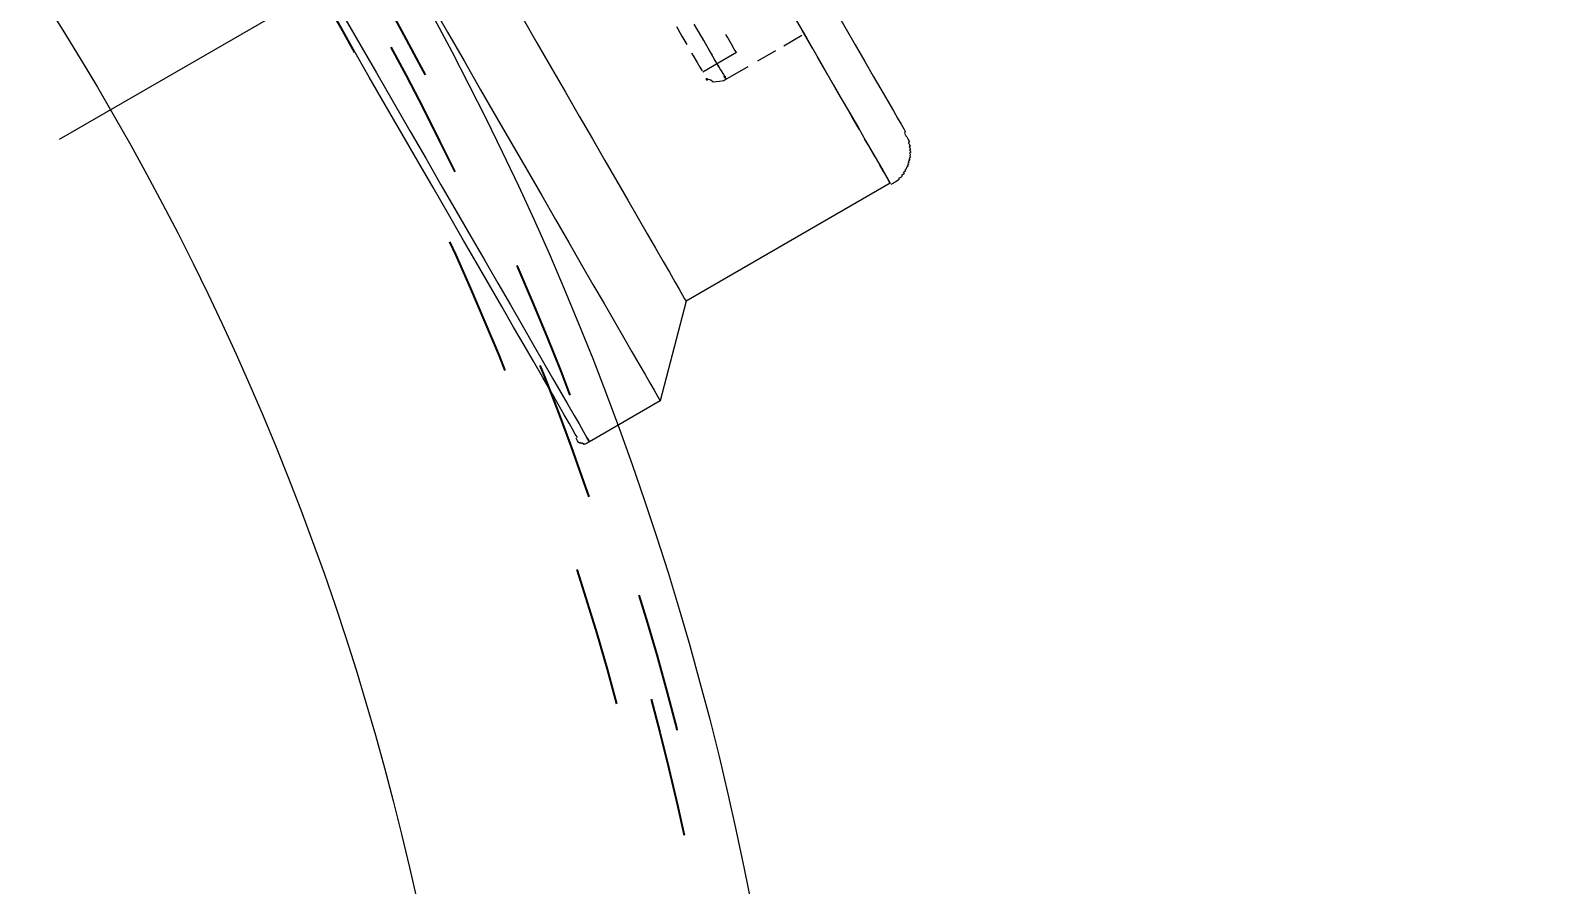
# Model space of a CAD drawing. Header units: millimetres. Extents: x 89051 to 218395, y -330386 to -125649.
# Drawn here: x 90671.8 to 90804.3, y -134247.8 to -134173.3 of the extents above; entities that cross this region are included whole.
import ezdxf

# ---------------------------------------------------------------- set-up
doc = ezdxf.new("R2010")
doc.units = ezdxf.units.MM
doc.header["$LTSCALE"] = 13
for name, pattern in [('1 实线', [0]), ('ACAD_ISO03W100', [1.18, 0.47, -0.71]), ('ACAD_ISO04W100', [30, 24, -3, 0, -3]), ('CENTER', [50.8, 31.75, -6.35, 6.35, -6.35])]:
    doc.linetypes.add(name, pattern=pattern)
doc.layers.get('0').update_dxf_attribs({"color": 1, "linetype": 'CENTER'})
doc.layers.add('C00-00-00', color=7, linetype='Continuous')
doc.layers.add('粗实线', color=4, linetype='Continuous')
doc.layers.add('标注、文本', color=3, linetype='Continuous', lineweight=25)
doc.styles.get("Standard").update_dxf_attribs({"font": 'gbenor.shx', "bigfont": 'gbcbig.shx'})
doc.dimstyles.new('1-15', dxfattribs={"dimscale": 20, "dimtxt": 3.5, "dimasz": 2, "dimexe": 1.5, "dimexo": 0.5, "dimgap": 0.5, "dimtad": 1, "dimtoh": 1, "dimdec": 1, "dimdsep": 46, "dimtxsty": 'Standard', "dimcen": 2.5, "dimclrd": 3, "dimclre": 3, "dimclrt": 3, "dimadec": 0, "dimazin": 2, "dimtfac": 1, "dimtdec": 1, "dimtmove": 0, "dimatfit": 2, "dimfxl": 1, "dimarcsym": 0})

# ---------------------------------------------------------------- blocks, each defined once
blk = doc.blocks.new('225635')
at = {"layer": 'C00-00-00'}
h = blk.add_hatch(color=256, dxfattribs=at)
h.dxf.hatch_style = 2
h.paths.add_polyline_path([(72470.48, -125634.78), (72470.39, -125634.82), (72470.36, -125634.9), (72470.39, -125634.99), (72470.48, -125635.03), (72470.57, -125634.99), (72470.6, -125634.9), (72470.57, -125634.82)])
h = blk.add_hatch(color=256, dxfattribs=at)
h.dxf.hatch_style = 2
h.paths.add_polyline_path([(72471.93, -125635.39), (72471.85, -125635.42), (72471.81, -125635.51), (72471.85, -125635.6), (72471.93, -125635.63), (72472.02, -125635.6), (72472.05, -125635.51), (72472.02, -125635.42)])
at = {"layer": 'C00-00-00', "lineweight": 15}
for points in [[(72445.07, -125656.32), (72445.07, -125655.96), (72445.07, -125655.48), (72445.07, -125654.87), (72445.07, -125654.02), (72445.07, -125652.94), (72445.07, -125651.73), (72445.07, -125650.27), (72445.07, -125648.7), (72445.07, -125647.01), (72445.07, -125645.19), (72445.07, -125643.13), (72445.07, -125640.96), (72445.07, -125638.66), (72445.07, -125636.24), (72445.07, -125633.82), (72445.07, -125631.15), (72445.07, -125628.49), (72445.07, -125625.71), (72445.07, -125622.8), (72445.07, -125620.02), (72445.07, -125617), (72445.07, -125614.09)], [(72445.79, -125614.09), (72445.79, -125617.12), (72445.79, -125620.02), (72445.79, -125622.93), (72445.79, -125625.83), (72445.79, -125628.61), (72445.79, -125631.27), (72445.79, -125633.94), (72445.79, -125636.48), (72445.79, -125638.9), (72445.79, -125641.2), (72445.79, -125643.38), (72445.79, -125645.43), (72445.79, -125647.37), (72445.79, -125649.18), (72445.79, -125650.76), (72445.79, -125652.21), (72445.79, -125653.42), (72445.79, -125654.51), (72445.79, -125655.36), (72445.79, -125656.08), (72445.79, -125656.69), (72445.79, -125656.93), (72445.79, -125657.17)], [(72452.93, -125617.12), (72452.93, -125620.02), (72452.93, -125622.93), (72452.93, -125625.83), (72452.93, -125628.61), (72452.93, -125631.27), (72452.93, -125633.94), (72452.93, -125636.48), (72452.93, -125638.9), (72452.93, -125641.2), (72452.93, -125643.38), (72452.93, -125645.43), (72452.93, -125647.37), (72452.93, -125649.18), (72452.93, -125650.76), (72452.93, -125652.21), (72452.93, -125653.42), (72452.93, -125654.51), (72452.93, -125655.36), (72452.93, -125656.08), (72452.93, -125656.69), (72452.93, -125656.93), (72452.93, -125657.17)], [(72459.23, -125611.19), (72459.23, -125613.85), (72459.23, -125616.63), (72459.23, -125619.42), (72459.23, -125622.08), (72459.23, -125624.74), (72459.23, -125627.28), (72459.23, -125629.7), (72459.23, -125632.12), (72459.23, -125634.42), (72459.23, -125636.6), (72459.23, -125638.66), (72459.23, -125640.59), (72459.23, -125642.41), (72459.23, -125643.98), (72459.23, -125645.43), (72459.23, -125646.76), (72459.23, -125647.85), (72459.23, -125648.82), (72459.23, -125649.55), (72459.23, -125650.15), (72459.23, -125650.51), (72459.23, -125650.76)], [(72479.8, -125621.35), (72479.8, -125624.01), (72479.8, -125626.56), (72479.8, -125629.1), (72479.8, -125631.52), (72479.8, -125633.82), (72479.8, -125636.12), (72479.8, -125638.17), (72479.8, -125640.11), (72479.8, -125642.04), (72479.8, -125643.62), (72479.8, -125645.19), (72479.8, -125646.52), (72479.8, -125647.73), (72479.8, -125648.7), (72479.8, -125649.43), (72479.8, -125650.15), (72479.8, -125650.51), (72479.8, -125650.76)], [(72483.19, -125620.99), (72483.19, -125623.53), (72483.19, -125626.07), (72483.19, -125628.49), (72483.19, -125630.79), (72483.19, -125632.97), (72483.19, -125635.03), (72483.19, -125636.96), (72483.19, -125638.78), (72483.19, -125640.47), (72483.19, -125641.92), (72483.19, -125643.25), (72483.19, -125644.46), (72483.19, -125645.43), (72483.19, -125646.16), (72483.19, -125646.76), (72483.19, -125647.25), (72483.19, -125647.49)], [(72470.48, -125629.58), (72470.48, -125630.55)], [(72470.48, -125630.55), (72470.48, -125631.4)], [(72471.93, -125631.52), (72471.93, -125630.19)], [(72470.48, -125632.24), (72470.48, -125632.48)], [(72470.48, -125632.48), (72470.48, -125633.21)], [(72471.93, -125631.52), (72471.93, -125632.12)], [(72471.93, -125631.88), (72471.93, -125631.52)], [(72471.93, -125632.12), (72471.93, -125633.21)], [(72473.87, -125632.61), (72473.87, -125632.36)], [(72470.48, -125633.21), (72470.48, -125633.69)], [(72470.48, -125633.69), (72470.48, -125634.06)], [(72471.93, -125633.69), (72471.93, -125632.73)], [(72471.93, -125633.21), (72471.93, -125633.33)], [(72471.93, -125634.42), (72471.93, -125633.69)], [(72473.87, -125633.33), (72473.87, -125632.61)], [(72473.87, -125633.82), (72473.87, -125633.33)], [(72473.87, -125634.06), (72473.87, -125633.82)], [(72472.05, -125634.18), (72470.48, -125634.18)], [(72470.72, -125635.15), (72470.48, -125634.9)], [(72470.84, -125635.39), (72470.72, -125635.15)], [(72471.93, -125634.3), (72471.93, -125634.78)], [(72471.93, -125634.54), (72471.93, -125634.42)], [(72471.93, -125634.78), (72471.93, -125635.27)], [(72473.87, -125634.18), (72472.05, -125634.18)], [(72473.87, -125634.18), (72473.87, -125634.06)], [(72471.08, -125635.51), (72470.84, -125635.39)], [(72471.33, -125635.63), (72471.08, -125635.51)], [(72471.69, -125635.75), (72471.33, -125635.63)], [(72471.93, -125635.75), (72471.69, -125635.75)], [(72471.93, -125635.27), (72471.93, -125635.63)], [(72471.93, -125635.75), (72471.93, -125635.51)], [(72471.93, -125635.63), (72471.93, -125635.75)], [(72472.29, -125635.75), (72471.93, -125635.75)], [(72474.11, -125635.75), (72472.29, -125635.75)], [(72476.89, -125635.75), (72475.08, -125635.75)], [(72479.56, -125635.75), (72477.74, -125635.75)], [(72479.8, -125636.72), (72479.8, -125635.39)], [(72479.8, -125637.2), (72479.8, -125636.72)], [(72479.8, -125638.78), (72479.8, -125638.05)], [(72479.8, -125639.87), (72479.8, -125638.78)], [(72479.8, -125642.53), (72479.8, -125640.83)], [(72479.8, -125642.65), (72479.8, -125642.53)], [(72479.8, -125644.1), (72479.8, -125643.5)], [(72479.8, -125645.31), (72479.8, -125644.1)], [(72479.8, -125646.88), (72479.8, -125646.28)], [(72479.8, -125647.97), (72479.8, -125646.88)], [(72483.19, -125647.49), (72483.06, -125647.61), (72483.06, -125647.73), (72483.06, -125647.85), (72483.06, -125647.97), (72483.06, -125648.09), (72483.06, -125648.22), (72483.06, -125648.34), (72483.06, -125648.46), (72482.94, -125648.46), (72482.94, -125648.58), (72482.94, -125648.7), (72482.94, -125648.82), (72482.82, -125648.82), (72482.82, -125648.94), (72482.82, -125649.06), (72482.7, -125649.06), (72482.7, -125649.18), (72482.7, -125649.3), (72482.58, -125649.3), (72482.58, -125649.43), (72482.46, -125649.55), (72482.46, -125649.67), (72482.34, -125649.67), (72482.34, -125649.79), (72482.22, -125649.79), (72482.22, -125649.91), (72482.1, -125649.91), (72482.1, -125650.03), (72481.98, -125650.03), (72481.98, -125650.15), (72481.85, -125650.15), (72481.85, -125650.27), (72481.73, -125650.27), (72481.61, -125650.39), (72481.49, -125650.39), (72481.49, -125650.51), (72481.37, -125650.51), (72481.25, -125650.51), (72481.25, -125650.64), (72481.13, -125650.64), (72481.01, -125650.64), (72481.01, -125650.76), (72480.89, -125650.76), (72480.77, -125650.76), (72480.64, -125650.76), (72480.64, -125650.88), (72480.52, -125650.88), (72480.4, -125650.88), (72480.28, -125650.88), (72480.16, -125650.88), (72480.04, -125650.88), (72479.92, -125650.88), (72479.8, -125650.88)], [(72479.8, -125648.09), (72479.8, -125647.97)], [(72479.8, -125649.67), (72479.8, -125648.94)], [(72479.8, -125650.27), (72479.8, -125649.67)], [(72459.23, -125650.76), (72452.93, -125657.17)], [(72479.8, -125650.76), (72459.23, -125650.76)], [(72479.8, -125650.64), (72479.8, -125650.27)], [(72479.8, -125650.76), (72479.8, -125650.64)], [(72445.79, -125657.17), (72445.67, -125657.17), (72445.55, -125657.17), (72445.43, -125657.17), (72445.31, -125657.17), (72445.31, -125657.05), (72445.19, -125657.05), (72445.19, -125656.93), (72445.07, -125656.93), (72445.07, -125656.81), (72444.95, -125656.81), (72444.95, -125656.69), (72444.95, -125656.57), (72444.95, -125656.44), (72444.95, -125656.32)], [(72445.79, -125656.81), (72445.79, -125656.44)], [(72445.79, -125657.05), (72445.79, -125656.81)], [(72445.79, -125657.17), (72445.79, -125657.05)], [(72452.93, -125657.17), (72445.79, -125657.17)]]:
    blk.add_lwpolyline(points, dxfattribs=at)
at = {"layer": '标注、文本', "color": 1, "linetype": 'ACAD_ISO04W100', "lineweight": 15}
blk.add_line((72418.95, -125611.19), (72558.05, -125611.19), dxfattribs=at)
blk = doc.blocks.new('*D580')
at = {"layer": 'Defpoints', "color": 0, "transparency": 16777216}
for p in [(90794.78, -134113.29), (90674.31, -134182.84), (90940.67, -134217.79), (90006.08, -134300.78), (90933.98, -134300.78)]:
    blk.add_point(p, dxfattribs=at)
at = {"layer": '标注、文本', "color": 3, "lineweight": -2, "transparency": 16777216}
for p, q in [((90803.44, -134108.29), (90909.88, -134046.83)), ((90943.98, -134300.78), (90977.93, -134300.78))]:
    blk.add_line(p, q, dxfattribs=at)
blk.add_arc((90470.03, -134300.78), 477.9, 4.797, 25.203, dxfattribs=at)
at = {"layer": '标注、文本', "color": 3, "transparency": 16777216}
for points in [[(90896.53, -134100.36), (90908.34, -134094.19), (90883.9, -134061.83)], [(90952.92, -134260.53), (90939.6, -134261.09), (90947.93, -134300.78)]]:
    blk.add_solid(points, dxfattribs=at)
at = {"layer": '标注、文本', "color": 3, "transparency": 16777216, "insert": (90975.11, -134165.44), "char_height": 70, "attachment_point": 5, "rotation": 285}
blk.add_mtext('30°', dxfattribs=at)

msp = doc.modelspace()

# ---------------------------------------------------------------- linework, layer by layer
at = {"color": 7, "linetype": '1 实线', "lineweight": 0}
for radius in [269.5, 241]:
    msp.add_circle((90470.03, -134300.78), radius, dxfattribs=at)
at = {"layer": '粗实线', "color": 2, "linetype": 'ACAD_ISO03W100', "ltscale": 2}
for radius in [266.5, 265, 262]:
    msp.add_circle((90470.03, -134300.78), radius, dxfattribs=at)

# ---------------------------------------------------------------- block references
at = {"layer": '标注、文本', "rotation": 30}
msp.add_blockref('225635', (-34847.93, -61609.83), dxfattribs=at)

# ---------------------------------------------------------------- dimensions: what is measured, and where the dimension line sits
at = {"layer": '标注、文本'}
dim = msp.add_angular_dim_2l(base=(90940.67, -134217.79), line1=((90006.08, -134300.78), (90933.98, -134300.78)), line2=((90674.31, -134182.84), (90794.78, -134113.29)), dimstyle='1-15', dxfattribs=at)
dim.commit()
dim.dimension.update_dxf_attribs({"geometry": '*D580', "text_midpoint": (90975.11, -134165.44)})

doc.saveas('drawing.dxf')
